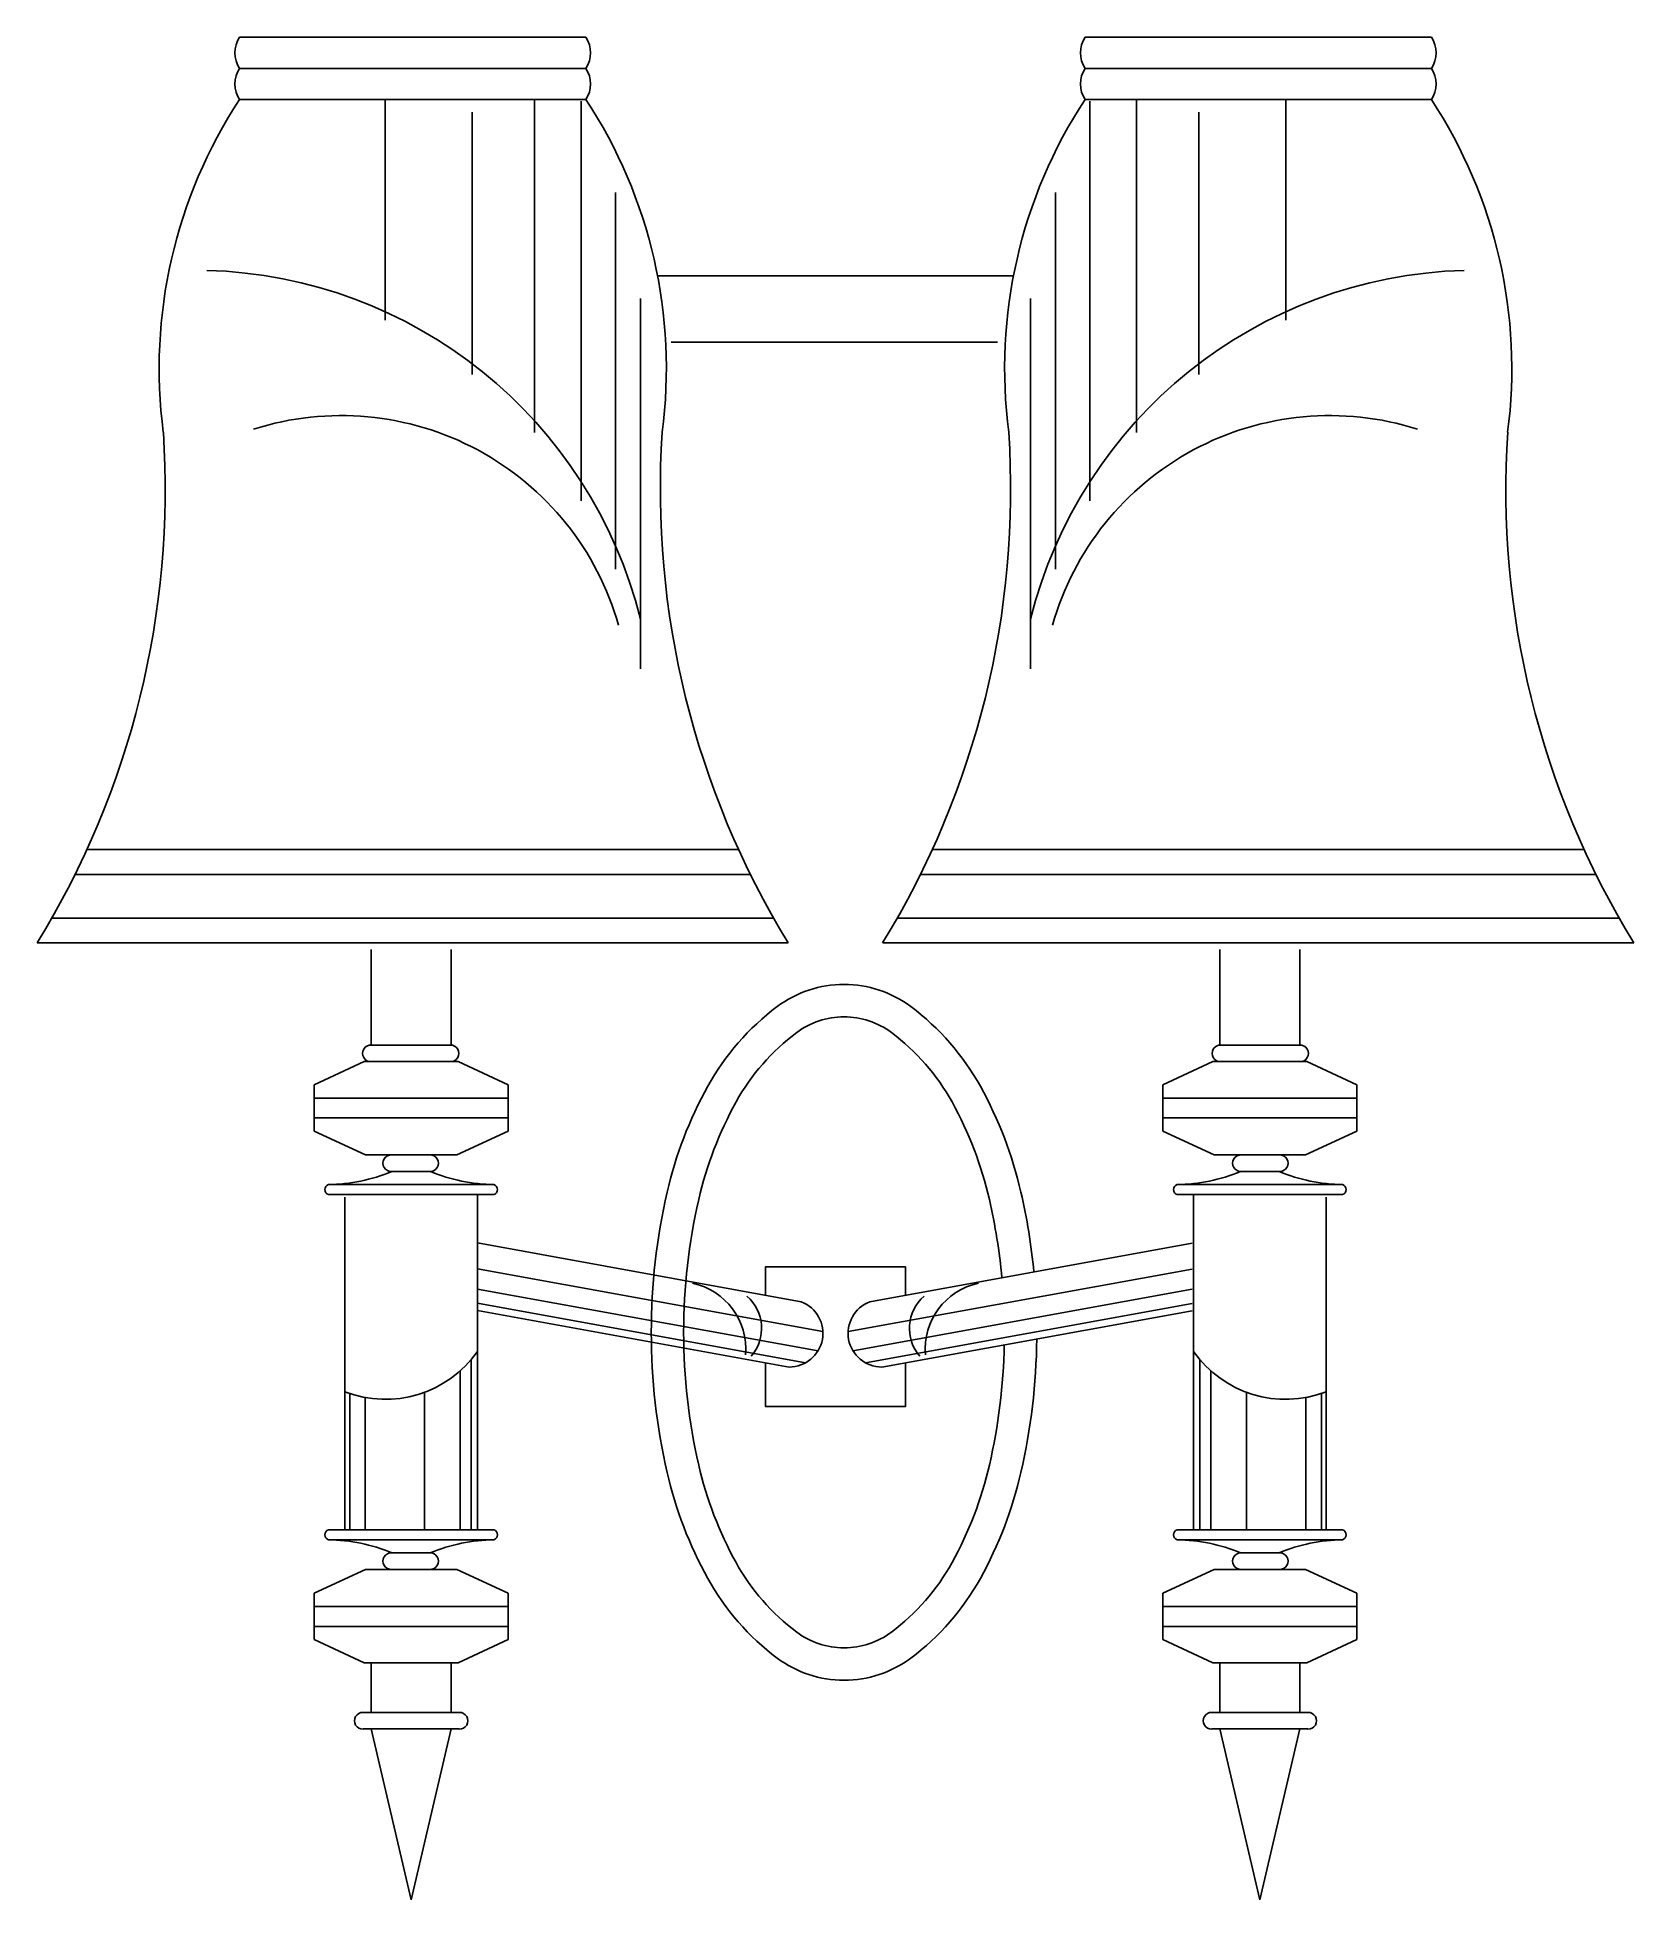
# Model space of a CAD drawing. Extents: x 554 to 813, y 225 to 528.
import ezdxf

# ---------------------------------------------------------------- set-up
doc = ezdxf.new("R2010")
doc.units = 0
doc.header["$MEASUREMENT"] = 0
doc.layers.add('3', color=3, linetype='CONTINUOUS')
doc.layers.add('4', color=4, linetype='CONTINUOUS')

msp = doc.modelspace()

# ---------------------------------------------------------------- linework, layer by layer
at = {"layer": '3'}
for p, q in [((643, 522.53), (586.67, 522.53)), ((724.22, 522.53), (780.56, 522.53)), ((643, 517.46), (586.67, 517.46)), ((610.33, 517.46), (610.33, 481.57)), ((624.51, 515.43), (624.51, 472.72)), ((634.65, 517.46), (634.65, 463.3)), ((642.25, 517.21), (642.25, 452.18)), ((724.22, 517.46), (780.56, 517.46)), ((724.98, 517.21), (724.98, 452.18)), ((732.58, 517.46), (732.58, 463.3)), ((742.71, 515.43), (742.71, 472.72)), ((756.9, 517.46), (756.9, 481.57)), ((647.82, 502.33), (647.82, 441.03)), ((719.41, 502.33), (719.41, 441.03)), ((651.87, 485.11), (651.87, 424.82)), ((715.36, 485.11), (715.36, 424.82)), ((667.84, 395.44), (561.83, 395.44)), ((699.38, 395.44), (805.4, 395.44)), ((669.77, 391.39), (559.9, 391.39)), ((697.45, 391.39), (807.33, 391.39)), ((622.22, 360.93), (608.09, 360.93)), ((745.01, 360.93), (759.14, 360.93)), ((630.35, 355), (598.8, 355)), ((736.88, 355), (768.42, 355)), ((630.35, 351.77), (598.8, 351.77)), ((736.88, 351.77), (768.42, 351.77)), ((621.98, 345.74), (611.26, 345.74)), ((745.24, 345.74), (755.96, 345.74)), ((628.04, 340.91), (601.11, 340.91)), ((739.19, 340.91), (766.12, 340.91)), ((628.04, 339.29), (603.8, 339.29)), ((739.19, 339.29), (763.43, 339.29)), ((625.35, 327.19), (681.56, 317.01)), ((741.62, 327.14), (685.67, 317.01)), ((625.35, 323.93), (680.77, 313.89)), ((625.35, 321.6), (678.74, 311.93)), ((741.62, 323.88), (686.45, 313.89)), ((741.62, 321.55), (688.49, 311.93)), ((624.33, 284.75), (624.33, 312.46)), ((742.89, 284.75), (742.89, 312.46)), ((622.56, 284.75), (622.56, 310.63)), ((744.67, 284.75), (744.67, 310.63)), ((604.57, 284.75), (604.57, 306.94)), ((607.11, 284.75), (607.11, 306.29)), ((616.73, 284.75), (616.73, 307.12)), ((750.49, 284.75), (750.49, 307.12)), ((760.12, 284.75), (760.12, 306.29)), ((762.66, 284.75), (762.66, 306.94)), ((628.04, 283.14), (601.11, 283.14)), ((628.04, 284.75), (603.8, 284.75)), ((739.19, 284.75), (763.43, 284.75)), ((739.19, 283.14), (766.12, 283.14)), ((621.98, 278.31), (611.26, 278.31)), ((745.24, 278.31), (755.96, 278.31)), ((630.35, 272.28), (598.8, 272.28)), ((736.88, 272.28), (768.42, 272.28)), ((630.35, 269.04), (598.8, 269.04)), ((736.88, 269.04), (768.42, 269.04)), ((622.22, 263.12), (606.93, 263.12)), ((745.01, 263.12), (760.3, 263.12)), ((621.06, 255.04), (608.09, 255.04)), ((746.17, 255.04), (759.14, 255.04))]:
    msp.add_line(p, q, dxfattribs=at)
for points in [[(673.54, 384.29), (556.13, 384.29)], [(693.69, 384.29), (811.09, 384.29)], [(621.06, 363.62), (608.09, 363.62)], [(617.66, 360.93), (611.49, 360.93)], [(746.17, 363.62), (759.14, 363.62)], [(749.57, 360.93), (755.74, 360.93)], [(617.58, 345.74), (611.42, 345.74)], [(614.58, 345.74), (617.73, 345.74)], [(752.65, 345.74), (749.49, 345.74)], [(749.64, 345.74), (755.81, 345.74)], [(617.73, 343.04), (611.42, 343.04)], [(749.49, 343.04), (755.81, 343.04)], [(672.23, 322.89), (672.23, 327.54), (695, 327.54)], [(695, 327.54), (695, 322.89)], [(695, 311.94), (695, 304.79), (672.23, 304.79), (672.23, 311.94)], [(617.73, 281), (611.42, 281)], [(749.49, 281), (755.81, 281)], [(617.58, 278.31), (611.42, 278.31)], [(749.64, 278.31), (755.81, 278.31)], [(616.35, 255.04), (610.18, 255.04)], [(613.34, 255.04), (616.5, 255.04)], [(753.89, 255.04), (750.73, 255.04)], [(750.88, 255.04), (757.05, 255.04)], [(621.06, 252.35), (608.09, 252.35)], [(746.17, 252.35), (759.14, 252.35)]]:
    msp.add_lwpolyline(points, dxfattribs=at)
for points in [[(711.07, 314.85, -0.051187), (708.65, 295.28, -0.070201), (702.57, 279.41, -0.106114), (692.71, 268.11, -0.161893), (685, 265.54, -0.161893), (677.3, 268.11, -0.106114), (667.44, 279.41, -0.070201), (661.36, 295.28, -0.056454), (658.91, 316.88, -0.056454), (661.36, 338.49, -0.070201), (667.44, 354.36, -0.106114), (677.3, 365.66, -0.161893), (685, 368.22, -0.161893)], [(685, 368.22, -0.161893), (692.71, 365.66, -0.106114), (702.57, 354.36, -0.070201), (708.65, 338.49, -0.03342), (710.69, 325.75, -0.056454)]]:
    msp.add_lwpolyline(points, format="xyb", dxfattribs=at)
for centre, radius, start, end in [((579.23, 414.84), 74.86, 13.9848, 88.3778), ((788, 414.84), 74.86, 91.6222, 166.0152), ((603.18, 419.11), 46.93, 15.8298, 107.6531), ((764.05, 419.11), 46.93, 72.3469, 164.1702), ((658.06, 314.17), 10.95, 355.0751, 77.9751), ((709.17, 314.17), 10.95, 102.0249, 184.9249), ((664.64, 317.54), 6.95, 319.2262, 48.9505), ((702.59, 317.54), 6.95, 131.0495, 220.7738), ((610.4, 324.21), 18.23, 248.7735, 325.0963), ((756.83, 324.21), 18.23, 214.9037, 291.2265)]:
    msp.add_arc(centre, radius, start, end, dxfattribs=at)
at = {"layer": '4'}
for p, q in [((643, 527.59), (586.67, 527.59)), ((724.22, 527.59), (780.56, 527.59)), ((654.66, 488.75), (712.56, 488.75)), ((656.87, 477.97), (709.96, 477.97)), ((675.93, 380.24), (553.74, 380.24)), ((608.09, 363.62), (608.09, 379.15)), ((621.06, 363.62), (621.06, 379.15)), ((691.29, 380.24), (813.49, 380.24)), ((746.17, 363.62), (746.17, 379.15)), ((759.14, 363.62), (759.14, 379.15)), ((608.09, 360.93), (606.93, 360.93)), ((759.14, 360.93), (760.3, 360.93)), ((598.8, 357.16), (598.8, 349.62)), ((630.35, 357.16), (630.35, 349.62)), ((736.88, 357.16), (736.88, 349.62)), ((768.42, 357.16), (768.42, 349.62)), ((611.42, 345.74), (607.17, 345.74)), ((755.81, 345.74), (760.06, 345.74)), ((603.8, 339.29), (601.11, 339.29)), ((603.8, 284.75), (603.8, 338.88)), ((625.35, 284.75), (625.35, 339.29)), ((741.88, 284.75), (741.88, 339.29)), ((763.43, 339.29), (766.12, 339.29)), ((763.43, 284.75), (763.43, 338.88)), ((625.35, 331.43), (678.05, 321.83)), ((741.62, 331.38), (689.18, 321.83)), ((625.35, 320.44), (676.09, 311.24)), ((741.62, 320.39), (691.14, 311.24)), ((603.8, 284.75), (601.11, 284.75)), ((763.43, 284.75), (766.12, 284.75)), ((611.42, 278.31), (607.17, 278.31)), ((755.81, 278.31), (760.06, 278.31)), ((598.8, 266.89), (598.8, 274.43)), ((630.35, 266.89), (630.35, 274.43)), ((736.88, 266.89), (736.88, 274.43)), ((768.42, 266.89), (768.42, 274.43)), ((608.09, 263.12), (608.09, 255.04)), ((621.06, 263.12), (621.06, 255.04)), ((746.17, 263.12), (746.17, 255.04)), ((759.14, 263.12), (759.14, 255.04)), ((608.09, 255.04), (606.78, 255.04)), ((621.06, 255.04), (622.37, 255.04)), ((746.17, 255.04), (744.85, 255.04)), ((759.14, 255.04), (760.45, 255.04)), ((608.09, 252.35), (606.78, 252.35)), ((608.09, 252.35), (614.58, 224.56)), ((621.06, 252.35), (614.58, 224.56)), ((621.06, 252.35), (622.37, 252.35)), ((746.17, 252.35), (744.85, 252.35)), ((746.17, 252.35), (752.65, 224.56)), ((759.14, 252.35), (752.65, 224.56)), ((759.14, 252.35), (760.45, 252.35))]:
    msp.add_line(p, q, dxfattribs=at)
for points in [[(716.36, 315.81, -0.053818), (713.79, 294.1, -0.070201), (707.18, 276.85, -0.106114), (695.87, 263.88, -0.161893), (685, 260.27, -0.161893), (674.14, 263.88, -0.106114), (662.83, 276.85, -0.070201), (656.22, 294.1, -0.056454), (653.64, 316.88, -0.056454), (656.22, 339.67, -0.070201), (662.83, 356.91, -0.106114), (674.14, 369.88, -0.161893), (685, 373.49, -0.161893)], [(685, 373.49, -0.161893), (695.87, 369.88, -0.106114), (707.18, 356.91, -0.070201), (713.79, 339.67, -0.032275), (715.89, 326.7, -0.056454)]]:
    msp.add_lwpolyline(points, format="xyb", dxfattribs=at)
for points in [[(598.8, 357.16), (606.93, 360.93)], [(614.65, 360.93), (617.81, 360.93)], [(630.35, 357.16), (622.22, 360.93)], [(736.88, 357.16), (745.01, 360.93)], [(752.58, 360.93), (749.42, 360.93)], [(768.42, 357.16), (760.3, 360.93)], [(598.8, 349.62), (607.17, 345.74)], [(630.35, 349.62), (621.98, 345.74)], [(736.88, 349.62), (745.24, 345.74)], [(768.42, 349.62), (760.06, 345.74)], [(598.8, 274.43), (607.17, 278.31)], [(614.58, 278.31), (617.73, 278.31)], [(630.35, 274.43), (621.98, 278.31)], [(736.88, 274.43), (745.24, 278.31)], [(752.65, 278.31), (749.49, 278.31)], [(768.42, 274.43), (760.06, 278.31)], [(598.8, 266.89), (606.93, 263.12)], [(630.35, 266.89), (622.22, 263.12)], [(736.88, 266.89), (745.01, 263.12)], [(768.42, 266.89), (760.3, 263.12)]]:
    msp.add_lwpolyline(points, dxfattribs=at)
for centre, radius, start, end in [((590.51, 525.06), 4.6, 146.6015, 213.3985), ((639.16, 525.06), 4.6, 326.6015, 33.3985), ((728.06, 525.06), 4.6, 146.6015, 213.3985), ((776.72, 525.06), 4.6, 326.6015, 33.3985), ((590.51, 519.99), 4.6, 146.6015, 213.3985), ((639.16, 519.99), 4.6, 326.6015, 33.3985), ((728.06, 519.99), 4.6, 146.6015, 213.3985), ((776.72, 519.99), 4.6, 326.6015, 33.3985), ((653.25, 473.7), 79.68, 146.6888, 187.4856), ((576.42, 473.7), 79.68, 352.5144, 33.3112), ((790.81, 473.7), 79.68, 146.6888, 187.4856), ((713.97, 473.7), 79.68, 352.5144, 33.3112), ((433.44, 454.02), 141.12, 328.478, 3.7786), ((796.23, 454.02), 141.12, 176.2214, 211.522), ((570.99, 454.02), 141.12, 328.478, 3.7786), ((933.79, 454.02), 141.12, 176.2214, 211.522), ((608.01, 362.27), 1.35, 86.7736, 273.2264), ((620.99, 362.27), 1.35, 266.7736, 93.2264), ((746.24, 362.27), 1.35, 86.7736, 273.2264), ((759.21, 362.27), 1.35, 266.7736, 93.2264), ((611.34, 344.39), 1.35, 86.7736, 273.2264), ((617.66, 344.39), 1.35, 266.7736, 93.2264), ((749.57, 344.39), 1.35, 86.7736, 273.2264), ((755.89, 344.39), 1.35, 266.7736, 93.2264), ((600.67, 369.01), 28.1, 270.8979, 292.4857), ((628.48, 369.01), 28.1, 247.5143, 269.1021), ((738.75, 369.01), 28.1, 270.8979, 292.4857), ((766.56, 369.01), 28.1, 247.5143, 269.1021), ((601.39, 340.1), 0.854, 108.9885, 251.0115), ((627.76, 340.1), 0.854, 288.9885, 71.0115), ((627.76, 340.1), 0.854, 288.9885, 71.0115), ((739.46, 340.1), 0.854, 108.9885, 251.0115), ((739.46, 340.1), 0.854, 108.9885, 251.0115), ((765.84, 340.1), 0.854, 288.9885, 71.0115), ((676.09, 316.72), 5.48, 270, 69.0019), ((691.14, 316.72), 5.48, 110.9981, 270), ((601.39, 283.94), 0.854, 108.9885, 251.0115), ((600.67, 255.04), 28.1, 67.5143, 89.1021), ((628.48, 255.04), 28.1, 90.8979, 112.4857), ((627.76, 283.94), 0.854, 288.9885, 71.0115), ((627.76, 283.94), 0.854, 288.9885, 71.0115), ((739.46, 283.94), 0.854, 108.9885, 251.0115), ((739.46, 283.94), 0.854, 108.9885, 251.0115), ((738.75, 255.04), 28.1, 67.5143, 89.1021), ((766.56, 255.04), 28.1, 90.8979, 112.4857), ((765.84, 283.94), 0.854, 288.9885, 71.0115), ((611.34, 279.66), 1.35, 86.7736, 273.2264), ((617.66, 279.66), 1.35, 266.7736, 93.2264), ((749.57, 279.66), 1.35, 86.7736, 273.2264), ((755.89, 279.66), 1.35, 266.7736, 93.2264), ((606.7, 253.69), 1.35, 86.7736, 273.2264), ((622.45, 253.69), 1.35, 266.7736, 93.2264), ((744.78, 253.69), 1.35, 86.7736, 273.2264), ((760.53, 253.69), 1.35, 266.7736, 93.2264)]:
    msp.add_arc(centre, radius, start, end, dxfattribs=at)

doc.saveas('drawing.dxf')
